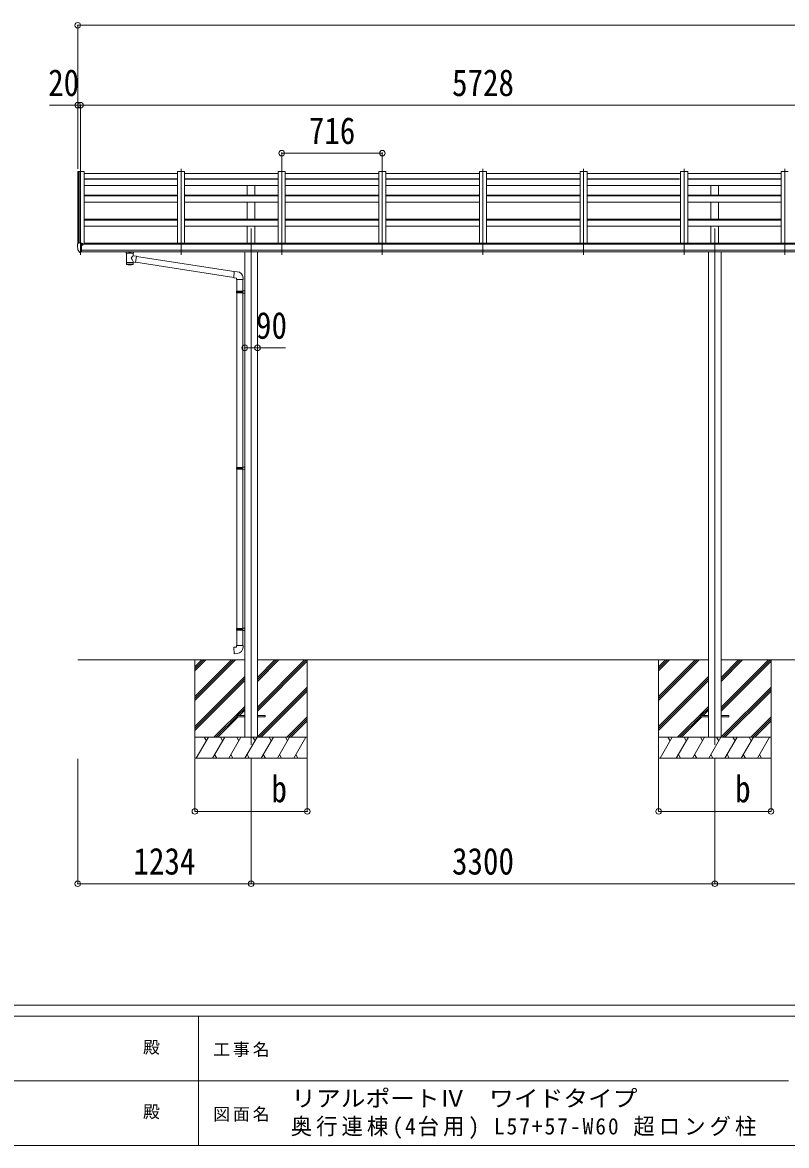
# Model space of a CAD drawing. Units: millimetres at full size, sheet at 1:40; some dimension numbers follow another scale. Extents: x -11181 to 11305, y -7804 to 7716.
# Drawn here: x -1788 to 3650, y -7804 to 191 of the extents above; entities that cross this region are included whole.
import ezdxf
from ezdxf.enums import TextEntityAlignment as Align

# ---------------------------------------------------------------- set-up
doc = ezdxf.new("R2010")
doc.units = ezdxf.units.MM
doc.header["$LTSCALE"] = 40
doc.header["$PDMODE"] = 32
doc.header["$PDSIZE"] = 40
for name, color, linetype, lineweight in [('0-0_0', 7, 'Continuous', 9), ('0-1_本体', 4, 'Continuous', 9), ('0-2_部品', 7, 'Continuous', 9), ('0-8_PARTS2', 2, 'Continuous', 9), ('0-A_寸法', 6, 'Continuous', 9), ('F-0_240', 7, 'Continuous', 9)]:
    doc.layers.add(name, color=color, linetype=linetype, lineweight=lineweight)
doc.styles.add('ＭＳ ゴシック', font='')
doc.styles.get('ＭＳ ゴシック').set_extended_font_data('MS Gothic')

msp = doc.modelspace()

# ---------------------------------------------------------------- linework, layer by layer
at = {"layer": '0-0_0'}
for p, q in [((-1395, -4347.1), (-206.2, -4347.1)), ((-561, -4347.1), (-561, -5047.1)), ((-561, -4607.83), (-300.27, -4347.1)), ((-561, -4621.97), (-286.13, -4347.1)), ((-561, -4636.11), (-271.99, -4347.1)), ((-561, -4423.98), (-484.12, -4347.1)), ((-561, -4409.84), (-498.26, -4347.1)), ((-561, -4395.7), (-512.4, -4347.1)), ((-115.8, -4683.13), (220.23, -4347.1)), ((-115.8, -4697.27), (234.37, -4347.1)), ((-115.8, -4499.28), (36.38, -4347.1)), ((-115.8, -4485.14), (22.24, -4347.1)), ((-115.8, -4471), (8.1, -4347.1)), ((-115.8, -4347.1), (3093.8, -4347.1)), ((-115.8, -4711.41), (239, -4356.62)), ((239, -4347.1), (239, -5047.1)), ((2739, -4395.7), (2787.6, -4347.1)), ((2739, -4409.84), (2801.74, -4347.1)), ((2739, -4423.98), (2815.88, -4347.1)), ((2739, -4636.11), (3028.01, -4347.1)), ((2739, -4621.97), (3013.87, -4347.1)), ((2739, -4607.83), (2999.73, -4347.1)), ((2739, -4347.1), (2739, -5047.1)), ((3184.2, -4471), (3308.1, -4347.1)), ((3184.2, -4485.14), (3322.24, -4347.1)), ((3184.2, -4499.28), (3336.38, -4347.1)), ((3184.2, -4697.27), (3534.37, -4347.1)), ((3184.2, -4683.13), (3520.23, -4347.1)), ((3184.2, -4347.1), (5023.8, -4347.1)), ((3184.2, -4711.41), (3539, -4356.62)), ((3539, -4347.1), (3539, -5047.1)), ((-561, -4819.96), (-206.2, -4465.16)), ((2739, -4819.96), (3093.8, -4465.16)), ((-561, -4834.1), (-206.2, -4479.3)), ((-561, -4848.25), (-206.2, -4493.45)), ((-115.8, -4895.26), (239, -4540.46)), ((-103.5, -4897.1), (239, -4554.6)), ((2739, -4834.1), (3093.8, -4479.3)), ((2739, -4848.25), (3093.8, -4493.45)), ((3184.2, -4895.26), (3539, -4540.46)), ((3196.5, -4897.1), (3539, -4554.6)), ((-89.36, -4897.1), (239, -4568.75)), ((3210.64, -4897.1), (3539, -4568.75)), ((-426.01, -4897.1), (-206.2, -4677.29)), ((-257.36, -4742.59), (-206.2, -4691.44)), ((-243.21, -4742.59), (-206.2, -4705.58)), ((2873.99, -4897.1), (3093.8, -4677.29)), ((3042.64, -4742.59), (3093.8, -4691.44)), ((3056.79, -4742.59), (3093.8, -4705.58)), ((-411.87, -4897.1), (-261, -4746.24)), ((-397.72, -4897.1), (-252.21, -4751.59)), ((94.49, -4897.1), (239, -4752.59)), ((108.63, -4897.1), (239, -4766.74)), ((122.78, -4897.1), (239, -4780.88)), ((2888.13, -4897.1), (3039, -4746.24)), ((2902.28, -4897.1), (3047.79, -4751.59)), ((3394.49, -4897.1), (3539, -4752.59)), ((3408.63, -4897.1), (3539, -4766.74)), ((3422.78, -4897.1), (3539, -4780.88)), ((239, -4897.1), (-561, -4897.1)), ((-550.71, -5047.1), (-464.11, -4897.1)), ((-479.11, -4923.08), (-494.11, -4897.1)), ((-435.24, -5047.1), (-348.64, -4897.1)), ((-363.64, -4923.08), (-378.64, -4897.1)), ((-319.77, -5047.1), (-233.17, -4897.1)), ((-248.17, -4923.08), (-263.17, -4897.1)), ((-204.3, -5047.1), (-117.7, -4897.1)), ((-132.7, -4923.08), (-147.7, -4897.1)), ((-88.83, -5047.1), (-2.23, -4897.1)), ((-17.23, -4923.08), (-32.23, -4897.1)), ((26.64, -5047.1), (113.24, -4897.1)), ((83.24, -4897.1), (98.24, -4923.08)), ((142.11, -5047.1), (228.71, -4897.1)), ((3539, -4897.1), (2739, -4897.1)), ((2749.29, -5047.1), (2835.89, -4897.1)), ((2820.89, -4923.08), (2805.89, -4897.1)), ((2864.76, -5047.1), (2951.36, -4897.1)), ((2936.36, -4923.08), (2921.36, -4897.1)), ((2980.23, -5047.1), (3066.83, -4897.1)), ((3051.83, -4923.08), (3036.83, -4897.1)), ((3095.7, -5047.1), (3182.3, -4897.1)), ((3167.3, -4923.08), (3152.3, -4897.1)), ((3211.17, -5047.1), (3297.77, -4897.1)), ((3282.77, -4923.08), (3267.77, -4897.1)), ((3326.64, -5047.1), (3413.24, -4897.1)), ((3383.24, -4897.1), (3398.24, -4923.08)), ((3442.11, -5047.1), (3528.71, -4897.1)), ((-420.24, -5021.12), (-405.24, -5047.1)), ((-304.77, -5021.12), (-289.77, -5047.1)), ((-189.3, -5021.12), (-174.3, -5047.1)), ((-73.83, -5021.12), (-58.83, -5047.1)), ((41.64, -5021.12), (56.64, -5047.1)), ((157.11, -5021.12), (172.11, -5047.1)), ((2879.76, -5021.12), (2894.76, -5047.1)), ((2995.23, -5021.12), (3010.23, -5047.1)), ((3110.7, -5021.12), (3125.7, -5047.1)), ((3226.17, -5021.12), (3241.17, -5047.1)), ((3341.64, -5021.12), (3356.64, -5047.1)), ((3457.11, -5021.12), (3472.11, -5047.1)), ((-561, -5047.1), (239, -5047.1)), ((2739, -5047.1), (3539, -5047.1))]:
    msp.add_line(p, q, dxfattribs=at)
at = {"layer": '0-1_本体'}
for p, q in [((-1394.99, -872.17), (-1395.01, -1384.26)), ((-1394.05, -871.29), (-1386.22, -870.88)), ((-1386, -870.95), (-1386, -1377.71)), ((-1385.92, -871.07), (-1385.3, -872.69)), ((-1350, -870.87), (-1350, -1387.89)), ((-684, -870.87), (-684, -1377.49)), ((-634, -870.87), (-684, -870.87)), ((-634, -870.87), (-634, -1377.49)), ((32, -870.87), (32, -1377.49)), ((82, -870.87), (32, -870.87)), ((82, -870.87), (82, -1377.49)), ((748, -870.87), (748, -1377.49)), ((798, -870.87), (748, -870.87)), ((798, -870.87), (798, -1377.49)), ((1464, -870.87), (1464, -1377.49)), ((1514, -870.87), (1464, -870.87)), ((1514, -870.87), (1514, -1377.49)), ((2180, -870.87), (2180, -1377.49)), ((2230, -870.87), (2180, -870.87)), ((2230, -870.87), (2230, -1377.49)), ((2896, -870.87), (2896, -1377.49)), ((2946, -870.87), (2896, -870.87)), ((2946, -870.87), (2946, -1377.49)), ((3612, -870.87), (3612, -1377.49)), ((3662, -870.87), (3612, -870.87)), ((-1350, -883.87), (-684, -883.87)), ((-1350, -921.66), (-684, -921.66)), ((-1350, -924.77), (-684, -924.77)), ((-634, -883.87), (32, -883.87)), ((-634, -921.66), (32, -921.66)), ((-634, -924.77), (32, -924.77)), ((82, -883.87), (748, -883.87)), ((82, -921.66), (748, -921.66)), ((82, -924.77), (748, -924.77)), ((798, -883.87), (1464, -883.87)), ((798, -921.66), (1464, -921.66)), ((798, -924.77), (1464, -924.77)), ((1514, -883.87), (2180, -883.87)), ((1514, -921.66), (2180, -921.66)), ((1514, -924.77), (2180, -924.77)), ((2230, -883.87), (2896, -883.87)), ((2230, -921.66), (2888.82, -921.66)), ((2230, -924.77), (2888.82, -924.77)), ((2946, -883.87), (3612, -883.87)), ((2946, -921.66), (3612, -921.66)), ((2946, -924.77), (3612, -924.77)), ((-1350, -969.42), (-684, -969.42)), ((-1350, -1037.67), (-684, -1037.67)), ((-634, -969.42), (32, -969.42)), ((-634, -1037.67), (32, -1037.67)), ((-188.5, -1036.33), (-188.5, -969.42)), ((-133.5, -1036.33), (-133.5, -969.42)), ((82, -969.42), (748, -969.42)), ((82, -1037.67), (748, -1037.67)), ((798, -969.42), (1464, -969.42)), ((798, -1037.67), (1464, -1037.67)), ((1514, -969.42), (2180, -969.42)), ((1514, -1037.67), (2180, -1037.67)), ((2230, -969.42), (2896, -969.42)), ((2230, -1037.67), (2896, -1037.67)), ((2946, -969.42), (3612, -969.42)), ((2946, -1037.67), (3612, -1037.67)), ((3111.5, -1036.33), (3111.5, -969.42)), ((3166.5, -1036.33), (3166.5, -969.42)), ((-1350, -1043.86), (-684, -1043.86)), ((-1350, -1087.68), (-684, -1087.68)), ((-634, -1043.86), (32, -1043.86)), ((-634, -1087.68), (32, -1087.68)), ((-188.5, -1209.22), (-188.5, -1087.68)), ((-133.5, -1209.22), (-133.5, -1087.68)), ((82, -1043.86), (748, -1043.86)), ((82, -1087.68), (748, -1087.68)), ((798, -1043.86), (1464, -1043.86)), ((798, -1087.68), (1464, -1087.68)), ((1514, -1043.86), (2180, -1043.86)), ((1514, -1087.68), (2180, -1087.68)), ((2230, -1043.86), (2896, -1043.86)), ((2230, -1087.68), (2896, -1087.68)), ((2946, -1043.86), (3612, -1043.86)), ((2946, -1087.68), (3612, -1087.68)), ((3111.5, -1209.22), (3111.5, -1087.68)), ((3166.5, -1209.22), (3166.5, -1087.68)), ((-1350, -1209.22), (-684, -1209.22)), ((-1350, -1216.22), (-684, -1216.22)), ((-1350, -1259.77), (-684, -1259.77)), ((-634, -1209.22), (32, -1209.22)), ((-634, -1216.22), (32, -1216.22)), ((-634, -1259.77), (32, -1259.77)), ((-188.5, -1381.19), (-188.5, -1259.77)), ((-133.5, -1381.19), (-133.5, -1259.77)), ((82, -1209.22), (748, -1209.22)), ((82, -1216.22), (748, -1216.22)), ((82, -1259.77), (748, -1259.77)), ((798, -1209.22), (1464, -1209.22)), ((798, -1216.22), (1464, -1216.22)), ((798, -1259.77), (1464, -1259.77)), ((1514, -1209.22), (2180, -1209.22)), ((1514, -1216.22), (2180, -1216.22)), ((1514, -1259.77), (2180, -1259.77)), ((2230, -1209.22), (2896, -1209.22)), ((2230, -1216.22), (2896, -1216.22)), ((2230, -1259.77), (2896, -1259.77)), ((2946, -1209.22), (3612, -1209.22)), ((2946, -1216.22), (3612, -1216.22)), ((2946, -1259.77), (3612, -1259.77)), ((3111.5, -1381.19), (3111.5, -1259.77)), ((3166.5, -1381.19), (3166.5, -1259.77)), ((4346.5, -1387.89), (-1368.5, -1387.89)), ((-1368.5, -1429.12), (4346.5, -1429.12)), ((-1345, -1387.89), (-1345, -1381.19)), ((4323, -1381.19), (-1345, -1381.19)), ((4346.5, -1440.96), (-1368.5, -1440.89)), ((-206.2, -1441.05), (-206.2, -4897.12)), ((-115.8, -1441.05), (-115.8, -4897.12)), ((3093.8, -1441.05), (3093.8, -4897.12)), ((3184.2, -1441.05), (3184.2, -4897.12))]:
    msp.add_line(p, q, dxfattribs=at)
msp.add_lwpolyline([(-1385.3, -1377.71), (-1385.3, -870.87), (-1350, -870.87)], dxfattribs=at)
msp.add_circle((-1361.03, -1392.63), 3, dxfattribs=at)
for centre, radius, start, end in [((-1394, -872.29), 1, 93, 173.32986), ((-1386.2, -871.18), 0.301, 21.06327, 92.86679)]:
    msp.add_arc(centre, radius, start, end, dxfattribs=at)
at = {"layer": '0-2_部品'}
for p, q in [((-1397.2, -1387.07), (-1397.2, -1387.7)), ((-1390.29, -1378.27), (-1394.36, -1384.08)), ((-1382.82, -1444.39), (-1392.57, -1429.01)), ((-1375.2, -1446.2), (-1375.2, -1377.7)), ((-1373.7, -1378.62), (-1375.2, -1378.62)), ((-1368.7, -1387.43), (-1375.2, -1387.04)), ((-1373.7, -1378.62), (-1373.7, -1384.79)), ((-1364.03, -1380.12), (-1373.7, -1379.39)), ((-1373.7, -1382.39), (-1359.7, -1382.44)), ((-1364.23, -1392.62), (-1363.7, -1392.62)), ((-1363.7, -1392.62), (-1363.4, -1392.62)), ((-1363.2, -1382.43), (-1363.2, -1380.53)), ((-1358.7, -1383.55), (-1358.7, -1387.88)), ((-1376.7, -1446.11), (-1380.41, -1445.88)), ((-1376.7, -1446.11), (-1375.2, -1446.2)), ((-1375.2, -1444), (-1374.7, -1444)), ((-1374.7, -1444), (-1374.2, -1443)), ((-1368.7, -1443), (-1374.2, -1443)), ((-1050.7, -1447.21), (-1050.7, -1441.09)), ((-1046.6, -1451.71), (-1046.62, -1532)), ((-1000.8, -1469.28), (-1000.8, -1451.69)), ((-975.58, -1473.19), (-1000.8, -1469.27)), ((-1000.79, -1532), (-1000.8, -1515.37)), ((-1000.8, -1515.62), (-982.6, -1518.45)), ((-996.7, -1447.21), (-996.7, -1441.09)), ((-975.58, -1473.19), (-982.6, -1518.45)), ((-284.14, -1625.02), (-982.33, -1516.7)), ((-280.47, -1583.09), (-975.89, -1475.2)), ((-259.48, -1583.15), (-280.31, -1581.33)), ((-264.4, -1638.89), (-218.4, -1638.89)), ((-262.4, -1638.89), (-262.4, -1721.55)), ((-220.4, -1638.89), (-220.4, -1718.99)), ((-218.4, -1638.89), (-218.4, -1627.98)), ((-264.4, -1723.55), (-263.4, -1721.55)), ((-264.4, -1723.55), (-220.4, -1723.55)), ((-264.4, -1723.55), (-264.4, -1731.55)), ((-264.4, -1731.55), (-220.4, -1731.55)), ((-264.4, -1731.55), (-263.4, -1733.55)), ((-263.4, -1721.55), (-220.4, -1721.55)), ((-263.4, -1733.55), (-220.4, -1733.55)), ((-262.4, -1733.55), (-262.4, -2977.74)), ((-224.88, -1723.55), (-225.31, -1721.55)), ((-222.4, -1719.05), (-206.4, -1718.58)), ((-222.4, -1721.05), (-222.4, -1719.05)), ((-222.4, -1721.05), (-220.4, -1721.05)), ((-222.4, -1736.05), (-222.4, -1734.05)), ((-222.4, -1736.05), (-206.4, -1736.52)), ((-220.4, -1736.11), (-220.4, -2975.18)), ((-206.4, -1718.58), (-206.4, -1736.52)), ((-264.4, -2979.74), (-263.4, -2977.74)), ((-264.4, -2979.74), (-220.4, -2979.74)), ((-264.4, -2979.74), (-264.4, -2987.74)), ((-264.4, -2987.74), (-220.4, -2987.74)), ((-264.4, -2987.74), (-263.4, -2989.74)), ((-263.4, -2977.74), (-220.4, -2977.74)), ((-263.4, -2989.74), (-220.4, -2989.74)), ((-262.4, -2989.74), (-262.4, -4122.9)), ((-224.88, -2979.74), (-225.31, -2977.74)), ((-222.4, -2975.24), (-206.4, -2974.77)), ((-222.4, -2977.24), (-222.4, -2975.24)), ((-222.4, -2977.24), (-220.4, -2977.24)), ((-222.4, -2992.24), (-222.4, -2990.24)), ((-222.4, -2992.24), (-206.4, -2992.71)), ((-220.4, -2992.3), (-220.4, -4120.34)), ((-206.4, -2974.77), (-206.4, -2992.71)), ((-264.4, -4124.9), (-263.4, -4122.9)), ((-264.4, -4124.9), (-220.4, -4124.9)), ((-264.4, -4124.9), (-264.4, -4132.9)), ((-264.4, -4132.9), (-220.4, -4132.9)), ((-264.4, -4132.9), (-263.4, -4134.9)), ((-263.4, -4122.9), (-220.4, -4122.9)), ((-263.4, -4134.9), (-220.4, -4134.9)), ((-262.4, -4134.9), (-262.4, -4244.9)), ((-224.88, -4124.9), (-225.31, -4122.9)), ((-222.4, -4120.4), (-206.4, -4119.93)), ((-222.4, -4122.4), (-222.4, -4120.4)), ((-222.4, -4122.4), (-220.4, -4122.4)), ((-222.4, -4137.4), (-222.4, -4135.4)), ((-222.4, -4137.4), (-206.4, -4137.87)), ((-220.4, -4137.46), (-220.4, -4244.9)), ((-206.4, -4119.93), (-206.4, -4137.87)), ((-264.4, -4244.9), (-218.4, -4244.9)), ((-264.4, -4254.9), (-264.4, -4244.9)), ((-218.4, -4244.9), (-218.4, -4255.82))]:
    msp.add_line(p, q, dxfattribs=at)
at = {"layer": '0-2_部品', "color": 4}
for p, q in [((-261.2, -4742.59), (-261.2, -4751.59)), ((-261.2, -4742.59), (-206.2, -4742.59)), ((-261.2, -4751.59), (-206.2, -4751.59)), ((-116.2, -4742.59), (-61.2, -4742.59)), ((-116.2, -4751.59), (-61.2, -4751.59)), ((-61.2, -4742.59), (-61.2, -4751.59)), ((3038.8, -4742.59), (3038.8, -4751.59)), ((3038.8, -4742.59), (3093.8, -4742.59)), ((3038.8, -4751.59), (3093.8, -4751.59)), ((3183.8, -4742.59), (3238.8, -4742.59)), ((3183.8, -4751.59), (3238.8, -4751.59)), ((3238.8, -4742.59), (3238.8, -4751.59))]:
    msp.add_line(p, q, dxfattribs=at)
at = {"layer": '0-2_部品'}
for points in [[(-1375.2, -1377.7), (-1387.2, -1377.7), (-1389.53, -1377.84)], [(-1375.2, -1432.31), (-1372.04, -1431.9), (-1368.7, -1431.47)], [(-1368.7, -1443), (-1368.7, -1384.79), (-1373.7, -1384.79)], [(-1364.03, -1380.12), (-1363.86, -1380.13), (-1363.7, -1380.17), (-1363.56, -1380.21), (-1363.43, -1380.26), (-1363.33, -1380.32), (-1363.26, -1380.39), (-1363.21, -1380.46), (-1363.2, -1380.53)], [(-1363.4, -1391.43), (-1363.4, -1392.62), (-1358.7, -1392.62)], [(-1358.7, -1391), (-1358.7, -1392.62), (-1358.23, -1392.62)], [(-1050.66, -1447.26), (-1050.69, -1446.91), (-1050.44, -1445.95), (-1049.92, -1445.07), (-1049.12, -1444.23), (-1048, -1443.43), (-1046.6, -1442.71)], [(-1050.66, -1447.15), (-1050.69, -1447.5), (-1050.44, -1448.46), (-1049.92, -1449.35), (-1049.12, -1450.18), (-1048, -1450.98), (-1046.6, -1451.71)], [(-1000.8, -1442.72), (-1000.57, -1442.81), (-999.21, -1443.55), (-998.1, -1444.39), (-997.34, -1445.26), (-996.88, -1446.16), (-996.71, -1447.04)], [(-1000.8, -1451.69), (-1000.57, -1451.6), (-999.21, -1450.87), (-998.1, -1450.02), (-997.34, -1449.15), (-996.88, -1448.25), (-996.71, -1447.37)], [(-280.31, -1581.33), (-284.32, -1627.15), (-264.4, -1628.89), (-264.4, -1638.89)], [(-224.88, -1723.55), (-224.88, -1731.55), (-225.31, -1733.55)], [(-222.4, -1734.05), (-220.4, -1734.05), (-220.4, -1721.05)], [(-224.88, -2979.74), (-224.88, -2987.74), (-225.31, -2989.74)], [(-222.4, -2990.24), (-220.4, -2990.24), (-220.4, -2977.24)], [(-224.88, -4124.9), (-224.88, -4132.9), (-225.31, -4134.9)], [(-222.4, -4135.4), (-220.4, -4135.4), (-220.4, -4122.4)], [(-259.48, -4300.65), (-280.31, -4302.47), (-284.32, -4256.64), (-264.4, -4254.9)]]:
    msp.add_lwpolyline(points, dxfattribs=at)
for centre, radius, start, end in [((-1394.2, -1387.07), 3, 93, 180), ((-1204.71, -1387.7), 192.49, 180.0008, 192.1233), ((-1389.97, -1427.51), 3, 191.83348, 210), ((-1389.47, -1378.84), 1, 93.5, 145), ((-1361.2, -1392.62), 2.5, 151.64236, 180), ((-1361.2, -1392.62), 2.5, 0, 151.64236), ((-1380.23, -1442.89), 3, 210, 266.5), ((-1033.63, -1492.42), 51.38, 92.46126, 104.61963), ((-1013.75, -1492.42), 51.38, 75.38037, 87.53874), ((-263.4, -1627.98), 45, 0, 85), ((-263.4, -4255.82), 45, 275, 0)]:
    msp.add_arc(centre, radius, start, end, dxfattribs=at)
for centre, major_axis, ratio, start_param, end_param in [((-1359.7, -1383.55), (-0.02, 1.1), 0.906239, 4.6917496, 6.2625459), ((-1023.7, -1452.9), (-22.91, -0.42), 0.072511, 4.711586, 6.2823824), ((-1023.7, -1519.56), (22.91, 0), 0.122865, 6.2831853, 9.424778), ((-1023.68, -1451.27), (-22.91, -0.42), 0.072511, 4.711586, 6.2823824), ((-1023.73, -1451.28), (22.92, -0.42), 0.07247, 0.0008089, 1.5716053), ((-1023.73, -1452.9), (22.92, -0.42), 0.07247, 0.0008089, 1.5716053), ((-1023.7, -1488.83), (-22.81, 26.62), 0.234429, 3.1563334, 4.5976381), ((-1021.15, -1491.47), (20.32, 22.25), 0.045535, 4.9756507, 6.2441899), ((-1012.7, -1447.21), (16, 0), 0.361356, 0, 0.0194874), ((-1012.7, -1447.21), (16, 0), 0.361356, 6.2636979, 6.2831853), ((-1023.7, -1532), (22.92, 0), 0.101955, 6.2829723, 9.4248207), ((-1023.7, -1532), (22.92, 0), 0.101955, 3.1415499, 6.2833984)]:
    msp.add_ellipse(centre, major_axis=major_axis, ratio=ratio, start_param=start_param, end_param=end_param, dxfattribs=at)
at = {"layer": '0-8_PARTS2'}
for p, q in [((-1375, -850.13), (-1375, -1464.31)), ((-659, -850.13), (-659, -1464.31)), ((57, -850.13), (57, -1464.31)), ((773, -850.13), (773, -1464.31)), ((1489, -850.13), (1489, -1464.31)), ((2205, -850.13), (2205, -1464.31)), ((2921, -850.13), (2921, -1464.31)), ((3637, -850.13), (3637, -1464.31)), ((-161, -1275.5), (-161, -4950.73)), ((3139, -1275.5), (3139, -4950.73))]:
    msp.add_line(p, q, dxfattribs=at)
at = {"layer": '0-A_寸法'}
for p, q in [((-1394.99, 170.75), (-1394.99, -398.09)), ((-1394.99, 170.75), (10100.99, 170.75)), ((-1394.99, -398.09), (-1594.99, -398.09)), ((-1394.99, -398.09), (-1394.99, -850.13)), ((-1374.99, -398.09), (-1394.99, -398.09)), ((-1374.99, -398.09), (-1374.99, -853.66)), ((-1374.99, -398.09), (4353, -398.09)), ((-1374.99, -398.09), (-1374.99, -850.13)), ((57, -739.53), (57, -857.13)), ((57, -739.53), (773, -739.53)), ((773, -739.53), (773, -857.13)), ((-206.2, -2125.84), (-115.8, -2125.84)), ((-115.8, -2125.84), (84.2, -2125.84)), ((-1394.99, -5939.98), (-1394.99, -5050.58)), ((-561, -5424.99), (-561, -5050.58)), ((-161, -5939.98), (-161, -5050.58)), ((239, -5424.99), (239, -5050.58)), ((2739, -5424.99), (2739, -5050.58)), ((3139, -5939.98), (3139, -5050.58)), ((-561, -5424.99), (239, -5424.99)), ((-1394.99, -5939.98), (-161, -5939.98)), ((-161, -5939.98), (3139, -5939.98)), ((3139, -5939.98), (5567, -5939.98))]:
    msp.add_line(p, q, dxfattribs=at)
msp.add_lwpolyline([(2739, -5424.99), (3539, -5424.99), (3539, -5050.58)], dxfattribs=at)
for p in [(-1394.99, 170.75), (-1394.99, -398.09), (-1374.99, -398.09), (57, -739.53), (773, -739.53), (-206.2, -2125.84), (-115.8, -2125.84), (-561, -5424.99), (239, -5424.99), (2739, -5424.99), (3539, -5424.99), (-1394.99, -5939.98), (-161, -5939.98), (3139, -5939.98)]:
    msp.add_point(p, dxfattribs=at)
at = {"layer": 'F-0_240', "color": 5}
for p, q in [((-11180.61, -6803.54), (10739.39, -6803.54)), ((-11180.61, -6883.54), (7183.72, -6883.54)), ((-536.28, -6883.54), (-536.28, -7803.54)), ((-4536.28, -7343.54), (3663.72, -7343.54)), ((-11180.61, -7803.54), (10739.39, -7803.54))]:
    msp.add_line(p, q, dxfattribs=at)

# ---------------------------------------------------------------- texts
at = {"layer": '0-A_寸法', "color": 7, "style": 'ＭＳ ゴシック', "width": 0.85}
for s, p in [('20', (-1604.99, -390.09)), ('5728', (1269, -390.09)), ('716', (250, -731.53)), ('90', (-125.8, -2117.84)), ('b', (-16, -5416.99)), ('b', (3284, -5416.99)), ('1234', (-998, -5931.98)), ('3300', (1269, -5931.98))]:
    msp.add_text(s, height=190.6, dxfattribs=at).set_placement(p, align=Align.BOTTOM_LEFT)
at = {"layer": 'F-0_240', "style": 'ＭＳ ゴシック'}
for p in [(-930.57, -7173.54), (-930.57, -7633.54)]:
    msp.add_text('殿', height=87.98, dxfattribs=at).set_placement(p, align=Align.BOTTOM_LEFT)
at = {"layer": 'F-0_240', "style": 'ＭＳ ゴシック', "width": 1.1}
msp.add_text('リアルポートⅣ\u3000ワイドタイプ', height=117.3, dxfattribs=at).set_placement((124.97, -7561.39), align=Align.BOTTOM_LEFT)
at = {"layer": 'F-0_240', "attachment_point": 7, "style": 'ＭＳ ゴシック'}
for s, insert, char_height in [('\\T1.17;工事名', (-430.81, -7173.54), 87.98), ('\\T1.17;図面名', (-430.81, -7633.54), 87.98), ('\\T1.19;\\W0.95;奥行連棟(4台用)\\~L57+57-W60\\~超ロング柱', (120.88, -7756.06), 117.3)]:
    msp.add_mtext(s, dxfattribs=dict(at, insert=insert, char_height=char_height))

doc.saveas('drawing.dxf')
